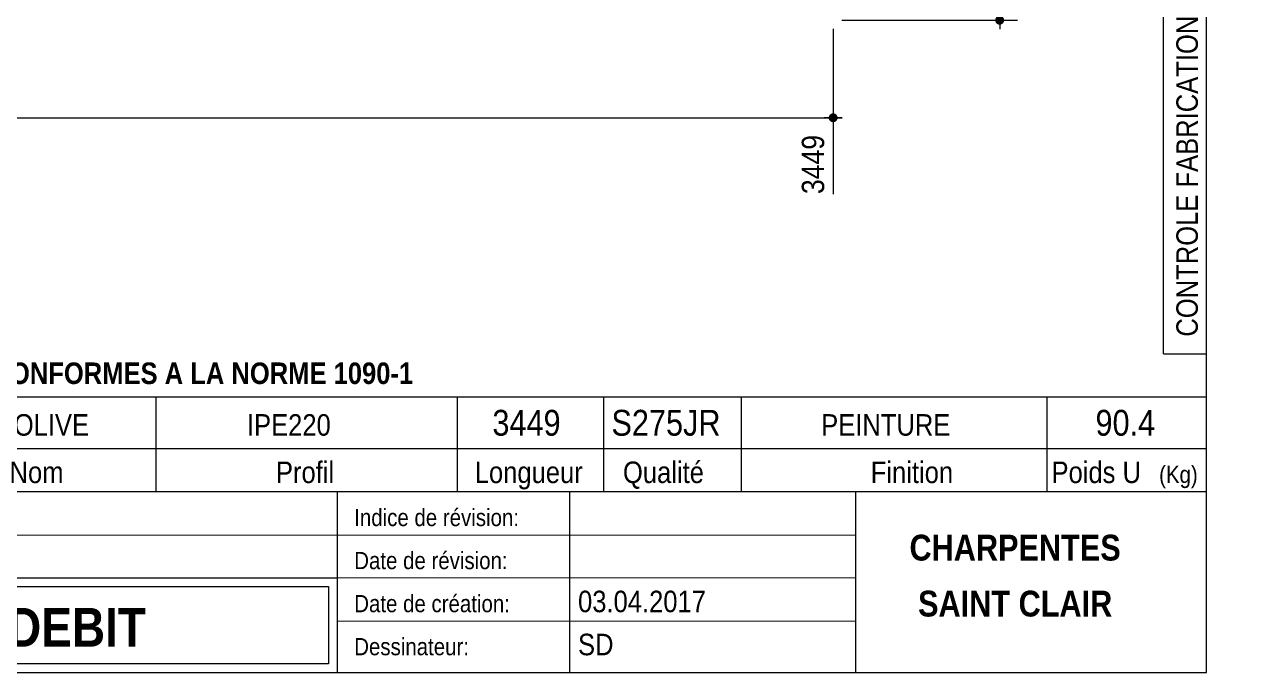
# Model space of a CAD drawing. Header units: millimetres. Extents: x 2 to 287, y 5 to 195.
# Drawn here: x 144.7 to 287, y 5 to 80.3 of the extents above; entities that cross this region are included whole.
import ezdxf

# ---------------------------------------------------------------- set-up
doc = ezdxf.new("R2010")
doc.units = ezdxf.units.MM
for name, color, linetype, lineweight in [('Autre type objet', 1, 'Continuous', 0), ('Cotation', 7, 'Continuous', 0), ('Feuille dessin', 5, 'Continuous', 0)]:
    doc.layers.add(name, color=color, linetype=linetype, lineweight=lineweight)
doc.styles.add('ARIAL', font='ARIAL.TTF')
doc.styles.add('ARIAL_BOLD', font='ARIALBD.TTF')
doc.styles.add('ARIAL_ITALIC', font='ARIALI.TTF')

# ---------------------------------------------------------------- blocks, each defined once
blk = doc.blocks.new('*A4')
at = {"layer": 'Feuille dessin', "linetype": 'Continuous', "lineweight": 0}
for p, q in [((282, 5), (282, 195)), ((5, 5), (282, 5))]:
    blk.add_line(p, q, dxfattribs=at)
blk = doc.blocks.new('*A6')
at = {"layer": 'Autre type objet', "linetype": 'Continuous', "lineweight": 0}
for p, q in [((277, 42), (277, 195)), ((277, 195), (287, 195)), ((282, 42), (282, 195)), ((287, 195), (287, 158)), ((278, 194), (278, 191)), ((281, 194), (278, 194)), ((281, 191), (281, 194)), ((278, 191), (281, 191)), ((281, 165), (281, 179)), ((287, 158), (282, 153)), ((278, 150), (278, 147)), ((281, 150), (278, 150)), ((281, 147), (281, 150)), ((278, 147), (281, 147)), ((278, 134), (278, 131)), ((281, 134), (278, 134)), ((281, 131), (281, 134)), ((278, 131), (281, 131)), ((281, 102), (281, 115)), ((277, 42), (282, 42))]:
    blk.add_line(p, q, dxfattribs=at)
at = {"layer": 'Autre type objet', "width": 0.85}
for s, height, style, p in [('Perçages', 2, 'ARIAL', (280, 179)), ('6075 / [58] Ind 0', 2.5, 'ARIAL_ITALIC', (285.619109, 157.760245)), ('Percé par :', 2, 'ARIAL', (280, 152)), ('Coupes', 2, 'ARIAL', (280, 137)), ('Longueurs', 2, 'ARIAL', (280, 116)), ('Débité par :', 2, 'ARIAL', (280, 89)), ('CONTROLE FABRICATION', 2.5, 'ARIAL', (281, 44))]:
    blk.add_text(s, height=height, rotation=90, dxfattribs=dict(at, style=style)).set_placement(p)
blk = doc.blocks.new('*A8')
at = {"layer": 'Autre type objet', "linetype": 'Continuous', "lineweight": 0}
for p, q in [((92, 37), (282, 37)), ((160, 31), (160, 37)), ((195, 31), (195, 37)), ((212, 31), (212, 37)), ((228, 31), (228, 37)), ((263.5, 31), (263.5, 37)), ((282, 31), (282, 37)), ((92, 31), (282, 31)), ((160, 26), (160, 31)), ((195, 26), (195, 31)), ((212, 26), (212, 31)), ((228, 26), (228, 31)), ((263.5, 26), (263.5, 31)), ((282, 5), (282, 31)), ((92, 26), (282, 26)), ((181, 26), (181, 5)), ((208, 26), (208, 5)), ((241.262466, 5), (241.262466, 26)), ((92, 21), (241.327069, 20.935451)), ((92, 16), (181, 16)), ((181, 16), (241.297815, 16.021151)), ((93, 15), (180, 15)), ((180, 15), (180, 6)), ((181, 11), (241.217807, 10.969512)), ((180, 6), (93, 6)), ((92, 5), (282, 5))]:
    blk.add_line(p, q, dxfattribs=at)
at = {"layer": 'Autre type objet', "width": 0.85}
for s, height, style, p in [('TOLERANCES ESSENTIELLES CONFORMES A LA NORME 1090-1', 2.5, 'ARIAL_BOLD', (96.5, 38.5)), ('SOLIVE', 2.5, 'ARIAL', (141.474609, 32.5)), ('IPE220', 2.5, 'ARIAL', (170.538574, 32.5)), ('3449', 3, 'ARIAL', (199.053223, 32.5)), ('S275JR', 3, 'ARIAL', (212.880127, 32.5)), ('PEINTURE', 2.5, 'ARIAL', (237.24646, 32.5)), ('90.4', 3, 'ARIAL', (269.109863, 32.5)), ('Nom', 2.5, 'ARIAL', (142.961426, 27)), ('Profil', 2.5, 'ARIAL', (173.903564, 27)), ('Longueur', 2.5, 'ARIAL', (197, 27)), ('Qualité', 2.5, 'ARIAL', (214.218018, 27)), ('Finition', 2.5, 'ARIAL', (243, 27)), ('Poids U', 2.5, 'ARIAL', (264, 27)), ('(Kg)', 2, 'ARIAL', (276.5, 27)), ('Indice de révision:', 2, 'ARIAL', (183, 22)), ('CHARPENTES', 3, 'ARIAL_BOLD', (247.5, 18)), ('Date de révision:', 2, 'ARIAL', (183, 17)), ('03.04.2017', 2.5, 'ARIAL', (209, 12)), ('SAINT CLAIR', 3, 'ARIAL_BOLD', (248.5, 11.5)), ('Date de création:', 2, 'ARIAL', (183, 12)), ('CROQUIS   DE  DEBIT', 4.5, 'ARIAL_BOLD', (103, 8)), ('Dessinateur:', 2, 'ARIAL', (183, 7)), ('SD', 2.5, 'ARIAL', (209, 7))]:
    blk.add_text(s, height=height, dxfattribs=dict(at, style=style)).set_placement(p)
blk = doc.blocks.new('*A14')
at = {"layer": 'Cotation'}
for points in [[(257.95, 103.56), (257.93, 103.57), (257.9, 103.57), (257.88, 103.57), (257.85, 103.58), (257.83, 103.59), (257.8, 103.59), (257.78, 103.6), (257.76, 103.61), (257.73, 103.63), (257.71, 103.64), (257.69, 103.65), (257.67, 103.67), (257.65, 103.68), (257.63, 103.7), (257.61, 103.72), (257.59, 103.73), (257.58, 103.75), (257.56, 103.77), (257.55, 103.79), (257.53, 103.82), (257.52, 103.84), (257.51, 103.86), (257.5, 103.88), (257.49, 103.91), (257.48, 103.93), (257.47, 103.96), (257.47, 103.98), (257.46, 104.01), (257.46, 104.03), (257.46, 104.06), (257.46, 104.08), (257.46, 104.11), (257.46, 104.13), (257.46, 104.16), (257.47, 104.19), (257.47, 104.21), (257.48, 104.23), (257.49, 104.26), (257.5, 104.28), (257.51, 104.31), (257.52, 104.33), (257.53, 104.35), (257.55, 104.37), (257.56, 104.39), (257.58, 104.41), (257.59, 104.43), (257.61, 104.45), (257.63, 104.47), (257.65, 104.49), (257.67, 104.5), (257.69, 104.52), (257.71, 104.53), (257.73, 104.54), (257.76, 104.55), (257.78, 104.56), (257.8, 104.57), (257.83, 104.58), (257.85, 104.59), (257.88, 104.59), (257.9, 104.6), (257.93, 104.6), (257.95, 104.6), (257.98, 104.6), (258, 104.6), (258.03, 104.6), (258.06, 104.6), (258.08, 104.59), (258.11, 104.59), (258.13, 104.58), (258.15, 104.57), (258.18, 104.56), (258.2, 104.55), (258.22, 104.54), (258.25, 104.53), (258.27, 104.52), (258.29, 104.5), (258.31, 104.49), (258.33, 104.47), (258.35, 104.45), (258.36, 104.43), (258.38, 104.41), (258.4, 104.39), (258.41, 104.37), (258.42, 104.35), (258.44, 104.33), (258.45, 104.31), (258.46, 104.28), (258.47, 104.26), (258.48, 104.23), (258.48, 104.21), (258.49, 104.19), (258.49, 104.16), (258.5, 104.13), (258.5, 104.11), (258.5, 104.08), (258.5, 104.06), (258.5, 104.03), (258.49, 104.01), (258.49, 103.98), (258.48, 103.96), (258.48, 103.93), (258.47, 103.91), (258.46, 103.88), (258.45, 103.86), (258.44, 103.84), (258.42, 103.82), (258.41, 103.79), (258.4, 103.77), (258.38, 103.75), (258.36, 103.73), (258.35, 103.72), (258.33, 103.7), (258.31, 103.68), (258.29, 103.67), (258.27, 103.65), (258.25, 103.64), (258.22, 103.63), (258.2, 103.61), (258.18, 103.6), (258.15, 103.59), (258.13, 103.59), (258.11, 103.58), (258.08, 103.57), (258.06, 103.57), (258.03, 103.57), (258, 103.56), (257.98, 103.56)], [(257.95, 80.23), (257.93, 80.23), (257.9, 80.24), (257.88, 80.24), (257.85, 80.25), (257.83, 80.25), (257.8, 80.26), (257.78, 80.27), (257.76, 80.28), (257.73, 80.29), (257.71, 80.3), (257.69, 80.32), (257.67, 80.33), (257.65, 80.35), (257.63, 80.37), (257.61, 80.38), (257.59, 80.4), (257.58, 80.42), (257.56, 80.44), (257.55, 80.46), (257.53, 80.48), (257.52, 80.51), (257.51, 80.53), (257.5, 80.55), (257.49, 80.58), (257.48, 80.6), (257.47, 80.62), (257.47, 80.65), (257.46, 80.67), (257.46, 80.7), (257.46, 80.72), (257.46, 80.75), (257.46, 80.78), (257.46, 80.8), (257.46, 80.83), (257.47, 80.85), (257.47, 80.88), (257.48, 80.9), (257.49, 80.93), (257.5, 80.95), (257.51, 80.97), (257.52, 81), (257.53, 81.02), (257.55, 81.04), (257.56, 81.06), (257.58, 81.08), (257.59, 81.1), (257.61, 81.12), (257.63, 81.14), (257.65, 81.15), (257.67, 81.17), (257.69, 81.18), (257.71, 81.2), (257.73, 81.21), (257.76, 81.22), (257.78, 81.23), (257.8, 81.24), (257.83, 81.25), (257.85, 81.25), (257.88, 81.26), (257.9, 81.26), (257.93, 81.27), (257.95, 81.27), (257.98, 81.27), (258, 81.27), (258.03, 81.27), (258.06, 81.26), (258.08, 81.26), (258.11, 81.25), (258.13, 81.25), (258.15, 81.24), (258.18, 81.23), (258.2, 81.22), (258.22, 81.21), (258.25, 81.2), (258.27, 81.18), (258.29, 81.17), (258.31, 81.15), (258.33, 81.14), (258.35, 81.12), (258.36, 81.1), (258.38, 81.08), (258.4, 81.06), (258.41, 81.04), (258.42, 81.02), (258.44, 81), (258.45, 80.97), (258.46, 80.95), (258.47, 80.93), (258.48, 80.9), (258.48, 80.88), (258.49, 80.85), (258.49, 80.83), (258.5, 80.8), (258.5, 80.78), (258.5, 80.75), (258.5, 80.72), (258.5, 80.7), (258.49, 80.67), (258.49, 80.65), (258.48, 80.62), (258.48, 80.6), (258.47, 80.58), (258.46, 80.55), (258.45, 80.53), (258.44, 80.51), (258.42, 80.48), (258.41, 80.46), (258.4, 80.44), (258.38, 80.42), (258.36, 80.4), (258.35, 80.38), (258.33, 80.37), (258.31, 80.35), (258.29, 80.33), (258.27, 80.32), (258.25, 80.3), (258.22, 80.29), (258.2, 80.28), (258.18, 80.27), (258.15, 80.26), (258.13, 80.25), (258.11, 80.25), (258.08, 80.24), (258.06, 80.24), (258.03, 80.23), (258, 80.23), (257.98, 80.23)]]:
    blk.add_hatch(color=256, dxfattribs=at).paths.add_polyline_path(points, flags=17)
at = {"layer": 'Cotation', "linetype": 'Continuous', "lineweight": 0}
for p, q in [((226.97, 104.08), (260.06, 104.08)), ((256.94, 104.08), (259.02, 104.08)), ((257.98, 105.12), (257.98, 103.04)), ((257.98, 104.08), (257.98, 105.12)), ((257.98, 80.75), (257.98, 104.08)), ((257.98, 81.79), (257.98, 79.71)), ((239.63, 80.75), (260.06, 80.75)), ((256.94, 80.75), (259.02, 80.75)), ((257.98, 80.75), (257.98, 79.71))]:
    blk.add_line(p, q, dxfattribs=at)
at = {"layer": 'Cotation'}
for p in [(257.98, 104.08), (257.98, 80.75)]:
    blk.add_point(p, dxfattribs=at)
at = {"layer": 'Cotation', "style": 'ARIAL', "width": 0.85}
blk.add_text('70', height=2.6, rotation=90.0002, dxfattribs=at).set_placement((256.86, 90.49))
blk = doc.blocks.new('*A17')
at = {"layer": 'Cotation'}
blk.add_hatch(color=256, dxfattribs=at).paths.add_polyline_path([(238.61, 68.9), (238.58, 68.9), (238.56, 68.9), (238.53, 68.91), (238.51, 68.91), (238.48, 68.92), (238.46, 68.93), (238.43, 68.94), (238.41, 68.95), (238.39, 68.96), (238.37, 68.97), (238.34, 68.98), (238.32, 69), (238.3, 69.02), (238.28, 69.03), (238.27, 69.05), (238.25, 69.07), (238.23, 69.09), (238.22, 69.11), (238.2, 69.13), (238.19, 69.15), (238.18, 69.17), (238.16, 69.19), (238.15, 69.22), (238.14, 69.24), (238.14, 69.27), (238.13, 69.29), (238.12, 69.32), (238.12, 69.34), (238.12, 69.37), (238.11, 69.39), (238.11, 69.42), (238.11, 69.44), (238.12, 69.47), (238.12, 69.49), (238.12, 69.52), (238.13, 69.54), (238.14, 69.57), (238.14, 69.59), (238.15, 69.62), (238.16, 69.64), (238.18, 69.66), (238.19, 69.68), (238.2, 69.71), (238.22, 69.73), (238.23, 69.75), (238.25, 69.77), (238.27, 69.78), (238.28, 69.8), (238.3, 69.82), (238.32, 69.83), (238.34, 69.85), (238.37, 69.86), (238.39, 69.88), (238.41, 69.89), (238.43, 69.9), (238.46, 69.91), (238.48, 69.91), (238.51, 69.92), (238.53, 69.93), (238.56, 69.93), (238.58, 69.93), (238.61, 69.94), (238.63, 69.94), (238.66, 69.94), (238.68, 69.93), (238.71, 69.93), (238.74, 69.93), (238.76, 69.92), (238.78, 69.91), (238.81, 69.91), (238.83, 69.9), (238.86, 69.89), (238.88, 69.88), (238.9, 69.86), (238.92, 69.85), (238.94, 69.83), (238.96, 69.82), (238.98, 69.8), (239, 69.78), (239.02, 69.77), (239.04, 69.75), (239.05, 69.73), (239.07, 69.71), (239.08, 69.68), (239.09, 69.66), (239.1, 69.64), (239.11, 69.62), (239.12, 69.59), (239.13, 69.57), (239.14, 69.54), (239.14, 69.52), (239.15, 69.49), (239.15, 69.47), (239.15, 69.44), (239.15, 69.42), (239.15, 69.39), (239.15, 69.37), (239.15, 69.34), (239.14, 69.32), (239.14, 69.29), (239.13, 69.27), (239.12, 69.24), (239.11, 69.22), (239.1, 69.19), (239.09, 69.17), (239.08, 69.15), (239.07, 69.13), (239.05, 69.11), (239.04, 69.09), (239.02, 69.07), (239, 69.05), (238.98, 69.03), (238.96, 69.02), (238.94, 69), (238.92, 68.98), (238.9, 68.97), (238.88, 68.96), (238.86, 68.95), (238.83, 68.94), (238.81, 68.93), (238.78, 68.92), (238.76, 68.91), (238.74, 68.91), (238.71, 68.9), (238.68, 68.9), (238.66, 68.9), (238.63, 68.9)], flags=17)
at = {"layer": 'Cotation', "linetype": 'Continuous', "lineweight": 0}
for p, q in [((238.63, 79.75), (238.63, 60.56)), ((238.63, 70.46), (238.63, 68.38)), ((25.68, 69.42), (238.63, 69.42)), ((239.67, 69.42), (237.59, 69.42)), ((238.63, 69.42), (239.67, 69.42))]:
    blk.add_line(p, q, dxfattribs=at)
at = {"layer": 'Cotation'}
blk.add_point((238.63, 69.42), dxfattribs=at)
at = {"layer": 'Cotation', "style": 'ARIAL', "width": 0.85}
blk.add_text('3449', height=2.6, rotation=90.0002, dxfattribs=at).set_placement((237.59, 60.56))

msp = doc.modelspace()

# ---------------------------------------------------------------- block references
at = {"lineweight": 0}
for name in ['*A4', '*A6', '*A14', '*A17', '*A8']:
    msp.add_blockref(name, (0, 0), dxfattribs=at)

doc.saveas('drawing.dxf')
